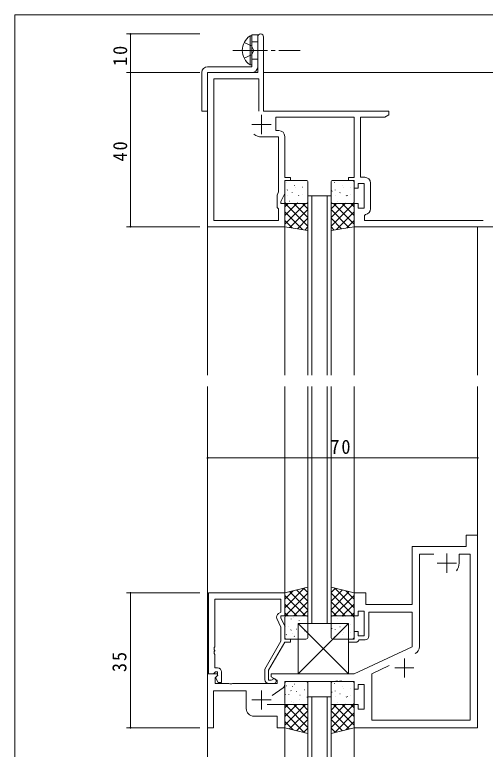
# Model space of a CAD drawing. Units: millimetres on the paper. Extents: x -420 to 373, y -297 to 267.
# Drawn here: x -417.7 to -295.7, y 73.8 to 264.4 of the extents above; entities that cross this region are included whole.
import ezdxf

# ---------------------------------------------------------------- set-up
doc = ezdxf.new("R2010")
doc.units = ezdxf.units.MM
doc.linetypes.add('CHAIN2', pattern=[12, 9, -1, 1, -1])
doc.linetypes.add('DASHED3', pattern=[4, 3, -1])
for name, color, linetype, lineweight in [('0-1_USER1', 7, 'Continuous', 9), ('0-3_YKK_11', 7, 'Continuous', 9), ('0-4_YKK_12', 2, 'Continuous', 9), ('0-6_YKK_13', 4, 'Continuous', 9), ('0-7_YKK_D', 6, 'Continuous', 9)]:
    doc.layers.add(name, color=color, linetype=linetype, lineweight=lineweight)
doc.styles.add('ＭＳ ゴシック', font='')
doc.styles.get('ＭＳ ゴシック').set_extended_font_data('MS Gothic')

msp = doc.modelspace()

# ---------------------------------------------------------------- linework, layer by layer
at = {"layer": '0-1_USER1'}
for p in [(-417.7, -260.6), (352.3, 264.4)]:
    msp.add_line(p, (-417.7, 264.4), dxfattribs=at)
at = {"layer": '0-3_YKK_11'}
for p, q in [((-354.694, 249.4), (-354.694, 258.65)), ((-353.194, 258.65), (-353.194, 239.4)), ((-367.694, 249.4), (-354.694, 249.4)), ((-367.694, 209.4), (-367.694, 249.4)), ((-366.064, 247.77), (-366.064, 211.03)), ((-354.394, 247.77), (-366.064, 247.77)), ((-354.394, 239.4), (-354.394, 247.77)), ((-354.394, 239.4), (-354.394, 247.77)), ((-353.694, 238.4), (-353.694, 233.4)), ((-353.194, 239.4), (-320.694, 239.4)), ((-320.694, 238.4), (-321.785, 237.77)), ((-320.694, 239.4), (-320.694, 238.4)), ((-349.994, 237.77), (-349.994, 234.33)), ((-329.694, 237.77), (-349.994, 237.77)), ((-329.694, 222.2), (-329.694, 237.77)), ((-328.064, 237.77), (-328.064, 222.23)), ((-321.785, 237.77), (-328.064, 237.77)), ((-356.194, 235.9), (-351.194, 235.9)), ((-349.324, 232.7), (-353.694, 232.7)), ((-349.994, 234.33), (-349.194, 234.33)), ((-349.324, 218.406), (-349.324, 232.7)), ((-347.694, 232.83), (-347.694, 222.2)), ((-347.694, 222.2), (-346.194, 222.2)), ((-347.694, 221.4), (-347.694, 218.044)), ((-346.194, 221.4), (-347.694, 221.4)), ((-346.194, 222.2), (-346.194, 221.4)), ((-331.194, 222.2), (-329.694, 222.2)), ((-331.194, 221.4), (-331.194, 222.2)), ((-329.694, 221.4), (-331.194, 221.4)), ((-329.694, 219.4), (-329.694, 221.4)), ((-328.064, 222.23), (-326.964, 222.23)), ((-328.694, 219.4), (-329.694, 219.4)), ((-328.694, 220.6), (-328.694, 219.4)), ((-327.094, 220.6), (-328.694, 220.6)), ((-327.094, 214.2), (-327.094, 220.6)), ((-325.464, 220.73), (-325.464, 214.07)), ((-349.694, 217.612), (-349.324, 218.406)), ((-349.694, 214.4), (-349.694, 217.612)), ((-347.694, 218.044), (-348.694, 215.9)), ((-348.694, 215.9), (-348.694, 215.4)), ((-348.694, 215.4), (-347.694, 215.4)), ((-347.694, 215.4), (-347.694, 209.4)), ((-329.694, 215.4), (-328.694, 215.4)), ((-329.694, 209.4), (-329.694, 215.4)), ((-328.694, 215.4), (-328.694, 214.2)), ((-349.324, 214.03), (-349.694, 214.4)), ((-349.324, 211.03), (-349.324, 214.03)), ((-328.694, 214.2), (-327.094, 214.2)), ((-326.739, 212.587), (-326.994, 212.29)), ((-326.994, 212.29), (-326.994, 211.03)), ((-366.064, 211.03), (-349.324, 211.03)), ((-326.994, 211.03), (-296.23, 211.03)), ((-347.694, 209.4), (-367.694, 209.4)), ((-267.694, 209.4), (-329.694, 209.4)), ((-300.694, 129.4), (-300.694, 126.4)), ((-297.694, 129.4), (-300.694, 129.4)), ((-297.694, 79.4), (-297.694, 129.4)), ((-314.694, 126.4), (-314.694, 111.4)), ((-300.694, 126.4), (-314.694, 126.4)), ((-312.764, 124.47), (-312.764, 100.439)), ((-309.057, 124.47), (-312.764, 124.47)), ((-305.694, 124.6), (-305.694, 119.6)), ((-302.494, 124.47), (-302.494, 122.1)), ((-299.624, 124.47), (-302.494, 124.47)), ((-299.624, 81.33), (-299.624, 124.47)), ((-308.194, 122.1), (-303.194, 122.1)), ((-347.694, 114.4), (-367.494, 114.4)), ((-367.494, 114.4), (-367.494, 93.4)), ((-347.694, 108.4), (-347.694, 114.4)), ((-329.694, 114.4), (-329.694, 108.4)), ((-326.694, 114.4), (-329.694, 114.4)), ((-326.694, 111.4), (-326.694, 114.4)), ((-365.864, 112.77), (-348.694, 112.77)), ((-365.864, 100.358), (-365.864, 112.77)), ((-348.694, 112.77), (-348.694, 109.4)), ((-314.694, 111.4), (-326.694, 111.4)), ((-348.694, 109.4), (-349.321, 109.038)), ((-328.694, 109.6), (-327.094, 109.6)), ((-328.694, 108.4), (-328.694, 109.6)), ((-327.094, 109.6), (-327.094, 103.2)), ((-325.894, 109.4), (-314.694, 109.4)), ((-325.894, 103.2), (-325.894, 109.4)), ((-314.694, 109.4), (-314.694, 100.395)), ((-349.727, 107.749), (-348.694, 105.534)), ((-348.694, 108.4), (-347.694, 108.4)), ((-348.694, 107.9), (-348.694, 108.4)), ((-347.694, 105.755), (-348.694, 107.9)), ((-329.694, 108.4), (-328.694, 108.4)), ((-348.694, 105.534), (-348.694, 101.868)), ((-347.694, 102.4), (-347.694, 105.755)), ((-329.694, 104.4), (-329.694, 102.4)), ((-328.694, 104.4), (-329.694, 104.4)), ((-328.694, 103.2), (-328.694, 104.4)), ((-327.094, 103.2), (-328.694, 103.2)), ((-348.694, 101.868), (-352.894, 94.593)), ((-351.894, 94.325), (-347.694, 101.6)), ((-346.194, 102.4), (-347.694, 102.4)), ((-347.694, 101.6), (-346.194, 101.6)), ((-346.194, 101.6), (-346.194, 102.4)), ((-331.194, 102.4), (-331.194, 101.6)), ((-329.694, 102.4), (-331.194, 102.4)), ((-331.194, 101.6), (-328.994, 101.6)), ((-328.994, 101.6), (-328.694, 101.9)), ((-328.694, 101.9), (-328.394, 102.2)), ((-328.394, 102.2), (-326.894, 102.2)), ((-365.984, 100.175), (-365.864, 100.358)), ((-365.984, 99.625), (-365.984, 100.175)), ((-365.864, 99.442), (-365.984, 99.625)), ((-365.984, 99.175), (-365.864, 99.358)), ((-365.984, 98.625), (-365.984, 99.175)), ((-365.864, 99.358), (-365.864, 99.442)), ((-314.694, 100.395), (-329.694, 93.4)), ((-365.864, 98.442), (-365.984, 98.625)), ((-365.864, 94.9), (-365.864, 98.442)), ((-316.694, 97.4), (-316.694, 92.4)), ((-320.602, 95.51), (-325.164, 93.383)), ((-320.602, 95.51), (-325.164, 93.383)), ((-367.694, 93.4), (-367.694, 79.4)), ((-365.219, 93.4), (-367.694, 93.4)), ((-367.494, 93.4), (-366.164, 93.4)), ((-366.164, 93.4), (-365.864, 93.7)), ((-365.094, 94.9), (-365.864, 94.9)), ((-365.864, 93.7), (-365.664, 93.9)), ((-365.664, 93.9), (-365.094, 93.9)), ((-365.058, 93.012), (-365.219, 93.4)), ((-365.094, 93.9), (-365.094, 92.974)), ((-364.094, 91.1), (-364.094, 93.9)), ((-352.894, 94.593), (-352.894, 91.9)), ((-351.894, 91.7), (-351.894, 94.325)), ((-351.194, 93.4), (-351.194, 92.6)), ((-329.694, 93.4), (-351.194, 93.4)), ((-319.194, 94.9), (-314.194, 94.9)), ((-365.764, 92.306), (-365.058, 93.012)), ((-365.764, 90.9), (-365.764, 92.306)), ((-365.094, 92.974), (-365.668, 92.4)), ((-365.668, 92.4), (-364.917, 91.1)), ((-351.243, 91.7), (-351.894, 91.7)), ((-350.993, 91.833), (-351.243, 91.7)), ((-351.194, 92.6), (-349.694, 91.734)), ((-349.694, 91.734), (-349.694, 90.9)), ((-334.653, 91.4), (-334.469, 91.52)), ((-334.469, 91.52), (-333.919, 91.52)), ((-333.919, 91.52), (-333.736, 91.4)), ((-333.653, 91.4), (-333.469, 91.52)), ((-333.469, 91.52), (-332.919, 91.52)), ((-332.919, 91.52), (-332.736, 91.4)), ((-325.164, 93.383), (-325.164, 81.33)), ((-362.153, 90.9), (-365.764, 90.9)), ((-364.917, 91.1), (-364.094, 91.1)), ((-361.969, 90.78), (-362.153, 90.9)), ((-361.419, 90.78), (-361.969, 90.78)), ((-361.236, 90.9), (-361.419, 90.78)), ((-349.694, 90.9), (-361.236, 90.9)), ((-351.894, 90.9), (-350.494, 90.9)), ((-350.917, 87.804), (-348.121, 89.762)), ((-347.694, 91.4), (-334.653, 91.4)), ((-347.694, 90.581), (-347.694, 91.4)), ((-333.736, 91.4), (-333.653, 91.4)), ((-332.736, 91.4), (-329.694, 91.4)), ((-329.694, 91.4), (-329.694, 89.4)), ((-328.694, 90.6), (-327.094, 90.6)), ((-328.694, 89.4), (-328.694, 90.6)), ((-327.094, 90.6), (-327.094, 84.2)), ((-366.194, 88.97), (-357.694, 88.97)), ((-366.194, 79.4), (-366.194, 88.97)), ((-357.694, 88.97), (-357.694, 84.4)), ((-353.694, 89.1), (-353.694, 84.1)), ((-329.694, 89.4), (-328.694, 89.4)), ((-356.194, 86.6), (-351.194, 86.6)), ((-347.694, 85.4), (-352.225, 85.4)), ((-347.694, 79.4), (-347.694, 85.4)), ((-329.694, 85.4), (-329.694, 79.4)), ((-328.694, 85.4), (-329.694, 85.4)), ((-328.694, 84.2), (-328.694, 85.4)), ((-327.094, 84.2), (-328.694, 84.2)), ((-355.694, 82.4), (-349.694, 82.4)), ((-349.694, 82.4), (-349.694, 79.4)), ((-325.164, 81.33), (-299.624, 81.33)), ((-367.694, 79.4), (-366.194, 79.4)), ((-349.694, 79.4), (-347.694, 79.4)), ((-329.694, 79.4), (-297.694, 79.4))]:
    msp.add_line(p, q, dxfattribs=at)
for centre, radius, start, end in [((-353.944, 258.65), 0.75, 90, 179.99998), ((-353.944, 258.65), 0.75, 0, 89.99998), ((-353.694, 235.9), 3.2, 231.63347, 269.99998), ((-349.194, 232.83), 1.5, 0, 89.99998), ((-326.964, 220.73), 1.5, 0, 89.99998), ((-326.964, 214.07), 1.5, 278.62692, 359.99998), ((-305.694, 122.1), 3.2, 321.63347, 359.99998), ((-348.821, 108.172), 1, 120.00002, 205.00002), ((-326.894, 103.2), 1, 270, 359.99998), ((-314.764, 100.439), 2, 295.00002, 0.00002), ((-365.094, 93.9), 1, 0, 89.99998), ((-351.894, 91.9), 1, 180, 269.99998), ((-350.494, 91.5), 0.6, 270.00002, 146.25102), ((-348.694, 90.581), 1, 304.99997, 359.99997), ((-355.694, 84.4), 2, 180, 269.99998)]:
    msp.add_arc(centre, radius, start, end, dxfattribs=at)
at = {"layer": '0-4_YKK_12'}
for p, q in [((-367.694, 249.4), (-367.694, 170.9)), ((-267.694, 249.398), (-353.194, 249.4)), ((-341.694, 217.4), (-335.694, 217.4)), ((-341.694, 217.4), (-341.694, 170.9)), ((-340.694, 217.4), (-340.694, 170.9)), ((-336.694, 217.4), (-336.694, 170.9)), ((-335.694, 217.4), (-335.694, 170.9)), ((-347.694, 209.4), (-347.694, 170.9)), ((-329.694, 209.4), (-329.694, 170.9)), ((-297.694, 209.4), (-297.694, 170.9)), ((-367.694, 167.9), (-367.694, -9.1)), ((-347.694, 114.2), (-347.694, 167.9)), ((-341.694, 106.4), (-341.694, 167.9)), ((-340.694, 106.4), (-340.694, 167.9)), ((-336.694, 106.4), (-336.694, 167.9)), ((-335.694, 106.4), (-335.694, 167.9)), ((-329.694, 114.2), (-329.694, 167.9)), ((-297.694, 129.4), (-297.694, 167.9)), ((-300.694, 129.4), (-300.694, 126.4)), ((-297.694, 129.4), (-300.694, 129.4)), ((-300.694, 126.4), (-314.694, 126.4)), ((-314.694, 126.4), (-314.694, 111.4)), ((-314.694, 111.4), (-314.994, 111.4)), ((-335.694, 106.4), (-341.694, 106.4)), ((-341.694, 87.4), (-335.694, 87.4)), ((-341.694, 87.4), (-341.694, -9.1)), ((-340.694, 87.4), (-340.694, -9.1)), ((-336.694, 87.4), (-336.694, -9.1)), ((-335.694, 87.4), (-335.694, -9.1)), ((-347.694, 79.4), (-347.694, -9.1)), ((-329.694, 79.4), (-329.694, -9.1))]:
    msp.add_line(p, q, dxfattribs=at)
at = {"layer": '0-6_YKK_13'}
for p, q in [((-356.703, 258.887), (-356.194, 258.887)), ((-356.703, 258.887), (-356.703, 251.387)), ((-356.194, 259.137), (-354.694, 259.137)), ((-356.194, 250.9), (-356.194, 259.137)), ((-356.194, 258.887), (-356.194, 251.387)), ((-356.194, 257.387), (-354.694, 257.387)), ((-354.694, 259.137), (-354.694, 250.637)), ((-357.194, 255.137), (-353.694, 255.137)), ((-356.194, 252.887), (-354.694, 252.887)), ((-367.694, 250.9), (-356.194, 250.9)), ((-356.703, 251.387), (-356.194, 251.387)), ((-369.194, 239.4), (-369.194, 249.4)), ((-356.194, 249.4), (-367.694, 249.4)), ((-342.194, 221.4), (-347.194, 221.4)), ((-330.194, 221.4), (-335.194, 221.4)), ((-347.694, 220.9), (-347.694, 215.9)), ((-347.25, 220.836), (-347.206, 220.86)), ((-345.225, 220.102), (-345.181, 220.126)), ((-344.911, 219.682), (-344.905, 219.69)), ((-343.149, 219.67), (-343.105, 219.694)), ((-341.694, 215.9), (-341.694, 220.9)), ((-335.694, 220.9), (-335.694, 215.9)), ((-334.85, 220.836), (-334.806, 220.86)), ((-332.825, 220.102), (-332.781, 220.126)), ((-332.511, 219.682), (-332.505, 219.69)), ((-330.749, 219.67), (-330.705, 219.694)), ((-329.694, 215.9), (-329.694, 220.9)), ((-347.058, 218.891), (-347.011, 218.98)), ((-346.886, 217.477), (-346.88, 217.485)), ((-345.817, 218.212), (-345.773, 218.236)), ((-344.169, 217.367), (-344.122, 217.455)), ((-343.792, 217.478), (-343.748, 217.502)), ((-343.126, 217.662), (-343.119, 217.67)), ((-335.493, 218.644), (-335.449, 218.668)), ((-334.658, 218.891), (-334.611, 218.98)), ((-334.486, 217.477), (-334.48, 217.485)), ((-333.417, 218.212), (-333.373, 218.236)), ((-331.769, 217.367), (-331.722, 217.455)), ((-331.392, 217.478), (-331.348, 217.502)), ((-330.726, 217.662), (-330.719, 217.67)), ((-347.694, 215.4), (-341.694, 215.4)), ((-347.694, 209.4), (-347.694, 215.4)), ((-347.694, 210.065), (-342.36, 215.4)), ((-347.694, 212.311), (-344.605, 215.4)), ((-347.694, 214.556), (-346.85, 215.4)), ((-341.694, 209.498), (-347.596, 215.4)), ((-347.194, 215.4), (-342.194, 215.4)), ((-346.46, 216.021), (-346.416, 216.045)), ((-341.694, 211.743), (-345.351, 215.4)), ((-345.067, 215.495), (-345.06, 215.502)), ((-344.383, 215.588), (-344.339, 215.612)), ((-341.694, 213.988), (-343.106, 215.4)), ((-341.715, 217.046), (-341.694, 217.057)), ((-341.694, 215.4), (-341.694, 208.4)), ((-335.694, 215.4), (-335.694, 208.4)), ((-335.694, 213.988), (-334.283, 215.4)), ((-329.694, 215.4), (-335.694, 215.4)), ((-335.694, 209.498), (-329.792, 215.4)), ((-335.694, 211.743), (-332.037, 215.4)), ((-335.194, 215.4), (-330.194, 215.4)), ((-329.694, 210.065), (-335.029, 215.4)), ((-334.06, 216.021), (-334.016, 216.045)), ((-329.694, 212.311), (-332.784, 215.4)), ((-332.667, 215.495), (-332.66, 215.502)), ((-331.983, 215.588), (-331.939, 215.612)), ((-329.694, 214.556), (-330.538, 215.4)), ((-329.694, 209.4), (-329.694, 215.4)), ((-346.34, 209.174), (-341.694, 213.82)), ((-331.048, 209.174), (-335.694, 213.82)), ((-343.071, 208.629), (-347.694, 213.253)), ((-344.416, 208.853), (-341.694, 211.575)), ((-332.972, 208.853), (-335.694, 211.575)), ((-334.318, 208.629), (-329.694, 213.253)), ((-345.765, 209.078), (-347.694, 211.008)), ((-331.624, 209.078), (-329.694, 211.008)), ((-341.694, 208.4), (-347.694, 209.4)), ((-342.492, 208.533), (-341.694, 209.33)), ((-335.694, 208.4), (-329.694, 209.4)), ((-334.897, 208.533), (-335.694, 209.33)), ((-341.694, 115.9), (-347.694, 114.4)), ((-342.557, 115.684), (-347.694, 110.547)), ((-345.55, 114.936), (-347.694, 112.792)), ((-347.694, 114.4), (-347.694, 108.4)), ((-346.431, 114.716), (-341.694, 109.979)), ((-344.635, 115.165), (-341.694, 112.225)), ((-342.839, 115.614), (-341.694, 114.47)), ((-341.694, 108.4), (-341.694, 115.9)), ((-335.694, 108.4), (-335.694, 115.9)), ((-335.694, 115.9), (-329.694, 114.4)), ((-334.55, 115.614), (-335.694, 114.47)), ((-332.754, 115.165), (-335.694, 112.225)), ((-330.958, 114.716), (-335.694, 109.979)), ((-334.832, 115.684), (-329.694, 110.547)), ((-331.838, 114.936), (-329.694, 112.792)), ((-329.694, 114.4), (-329.694, 108.4)), ((-347.694, 113.734), (-342.36, 108.4)), ((-341.694, 114.302), (-347.596, 108.4)), ((-335.694, 114.302), (-329.792, 108.4)), ((-329.694, 113.734), (-335.029, 108.4)), ((-347.694, 111.489), (-344.605, 108.4)), ((-341.694, 112.057), (-345.351, 108.4)), ((-335.694, 112.057), (-332.037, 108.4)), ((-329.694, 111.489), (-332.784, 108.4)), ((-347.694, 109.244), (-346.85, 108.4)), ((-341.694, 109.812), (-343.106, 108.4)), ((-335.694, 109.812), (-334.283, 108.4)), ((-329.694, 109.244), (-330.538, 108.4)), ((-347.694, 108.4), (-341.694, 108.4)), ((-347.694, 102.9), (-347.694, 107.9)), ((-347.194, 108.4), (-342.194, 108.4)), ((-346.061, 107.61), (-346.018, 107.634)), ((-345.534, 107.932), (-345.527, 107.94)), ((-343.985, 107.177), (-343.941, 107.201)), ((-341.694, 107.9), (-341.694, 102.9)), ((-329.694, 108.4), (-335.694, 108.4)), ((-335.694, 102.9), (-335.694, 107.9)), ((-335.194, 108.4), (-330.194, 108.4)), ((-334.06, 107.779), (-334.016, 107.755)), ((-332.667, 108.305), (-332.66, 108.298)), ((-331.983, 108.212), (-331.939, 108.188)), ((-329.694, 107.9), (-329.694, 102.9)), ((-347.509, 105.727), (-347.502, 105.735)), ((-346.653, 105.72), (-346.609, 105.744)), ((-344.628, 104.986), (-344.584, 105.01)), ((-331.194, 106.4), (-344.194, 106.4)), ((-344.194, 106.4), (-344.194, 93.4)), ((-331.194, 93.4), (-344.194, 106.4)), ((-331.194, 106.4), (-344.194, 93.4)), ((-343.748, 105.912), (-343.742, 105.92)), ((-341.96, 106.443), (-341.916, 106.467)), ((-335.493, 105.155), (-335.449, 105.131)), ((-334.658, 104.908), (-334.611, 104.82)), ((-334.486, 106.323), (-334.48, 106.315)), ((-333.417, 105.588), (-333.373, 105.564)), ((-331.769, 106.433), (-331.722, 106.345)), ((-331.392, 106.322), (-331.348, 106.298)), ((-331.194, 93.4), (-331.194, 106.4)), ((-330.726, 106.138), (-330.719, 106.13)), ((-347.296, 103.528), (-347.252, 103.552)), ((-346.096, 104.734), (-346.049, 104.822)), ((-345.69, 103.745), (-345.683, 103.752)), ((-345.219, 103.096), (-345.175, 103.12)), ((-342.551, 104.554), (-342.508, 104.578)), ((-341.695, 104.19), (-341.694, 104.192)), ((-334.85, 102.964), (-334.806, 102.94)), ((-332.825, 103.698), (-332.781, 103.674)), ((-332.511, 104.118), (-332.505, 104.11)), ((-330.749, 104.13), (-330.705, 104.106)), ((-342.194, 102.4), (-347.194, 102.4)), ((-330.194, 102.4), (-335.194, 102.4)), ((-344.194, 93.4), (-331.194, 93.4)), ((-347.694, 90.9), (-347.694, 85.9)), ((-347.296, 90.272), (-347.252, 90.248)), ((-342.194, 91.4), (-347.194, 91.4)), ((-345.69, 90.055), (-345.683, 90.048)), ((-345.219, 90.704), (-345.175, 90.68)), ((-341.695, 89.61), (-341.694, 89.608)), ((-341.694, 85.9), (-341.694, 90.9)), ((-335.694, 90.9), (-335.694, 85.9)), ((-330.194, 91.4), (-335.194, 91.4)), ((-334.85, 90.836), (-334.806, 90.86)), ((-332.825, 90.102), (-332.781, 90.126)), ((-332.511, 89.682), (-332.505, 89.69)), ((-330.749, 89.67), (-330.705, 89.694)), ((-329.694, 85.9), (-329.694, 90.9)), ((-347.509, 88.073), (-347.502, 88.065)), ((-346.653, 88.08), (-346.609, 88.056)), ((-346.096, 89.066), (-346.049, 88.978)), ((-344.628, 88.814), (-344.584, 88.79)), ((-343.748, 87.888), (-343.742, 87.88)), ((-342.551, 89.247), (-342.508, 89.223)), ((-335.493, 88.645), (-335.449, 88.669)), ((-334.658, 88.892), (-334.611, 88.98)), ((-333.417, 88.212), (-333.373, 88.236)), ((-346.061, 86.19), (-346.018, 86.166)), ((-345.534, 85.868), (-345.527, 85.86)), ((-343.985, 86.623), (-343.941, 86.599)), ((-341.96, 87.357), (-341.916, 87.333)), ((-334.486, 87.477), (-334.48, 87.485)), ((-334.06, 86.021), (-334.016, 86.045)), ((-331.769, 87.367), (-331.722, 87.456)), ((-331.392, 87.478), (-331.348, 87.502)), ((-330.726, 87.662), (-330.719, 87.67)), ((-347.694, 85.4), (-341.694, 85.4)), ((-347.694, 84.556), (-346.85, 85.4)), ((-347.694, 79.4), (-347.694, 85.4)), ((-347.694, 80.066), (-342.36, 85.4)), ((-347.694, 82.311), (-344.605, 85.4)), ((-341.694, 79.498), (-347.596, 85.4)), ((-347.194, 85.4), (-342.194, 85.4)), ((-341.694, 81.743), (-345.351, 85.4)), ((-341.694, 83.988), (-343.106, 85.4)), ((-341.694, 85.4), (-341.694, 77.9)), ((-335.694, 85.4), (-335.694, 77.9)), ((-335.694, 83.988), (-334.283, 85.4)), ((-335.694, 79.498), (-329.792, 85.4)), ((-335.694, 81.743), (-332.037, 85.4)), ((-329.694, 85.4), (-335.694, 85.4)), ((-335.194, 85.4), (-330.194, 85.4)), ((-329.694, 80.066), (-335.029, 85.4)), ((-329.694, 82.311), (-332.784, 85.4)), ((-332.667, 85.495), (-332.66, 85.502)), ((-331.983, 85.588), (-331.939, 85.612)), ((-329.694, 84.556), (-330.538, 85.4)), ((-329.694, 79.4), (-329.694, 85.4)), ((-342.557, 78.116), (-347.694, 83.253)), ((-346.431, 79.084), (-341.694, 83.821)), ((-330.958, 79.084), (-335.694, 83.821)), ((-334.832, 78.116), (-329.694, 83.253)), ((-345.55, 78.864), (-347.694, 81.008)), ((-344.635, 78.635), (-341.694, 81.576)), ((-332.754, 78.635), (-335.694, 81.576)), ((-331.838, 78.864), (-329.694, 81.008)), ((-341.694, 77.9), (-347.694, 79.4)), ((-342.839, 78.186), (-341.694, 79.33)), ((-335.694, 77.9), (-329.694, 79.4)), ((-334.55, 78.186), (-335.694, 79.33))]:
    msp.add_line(p, q, dxfattribs=at)
at = {"layer": '0-6_YKK_13', "linetype": 'CHAIN2'}
msp.add_line((-361.194, 255.137), (-343.694, 255.137), dxfattribs=at)
at = {"layer": '0-6_YKK_13', "linetype": 'DASHED3'}
for points in [[(-358.203, 257.187), (-356.348, 256.282), (-355.739, 255.137)], [(-358.203, 253.087), (-356.348, 253.992), (-355.739, 255.137)]]:
    msp.add_lwpolyline(points, dxfattribs=at)
at = {"layer": '0-6_YKK_13'}
msp.add_lwpolyline([(-367.694, 249.4), (-367.694, 239.4), (-369.194, 239.4)], dxfattribs=at)
for centre, radius, start, end in [((-354.167, 255.137), 4.527, 124.0667, 235.93329), ((-367.694, 249.4), 1.5, 90, 180), ((-356.194, 250.9), 1.5, 270, 350), ((-347.194, 220.9), 0.5, 90, 180), ((-342.194, 220.9), 0.5, 0, 90), ((-335.194, 220.9), 0.5, 90, 180), ((-330.194, 220.9), 0.5, 0, 89.99998), ((-347.194, 215.9), 0.5, 180, 269.99998), ((-342.194, 215.9), 0.5, 270, 0), ((-335.194, 215.9), 0.5, 180, 270), ((-330.194, 215.9), 0.5, 270, 0), ((-347.194, 107.9), 0.5, 90, 180), ((-342.194, 107.9), 0.5, 359.99998, 89.99998), ((-335.194, 107.9), 0.5, 90, 180), ((-330.194, 107.9), 0.5, 0, 90), ((-347.194, 102.9), 0.5, 180, 270), ((-342.194, 102.9), 0.5, 270, 0), ((-335.194, 102.9), 0.5, 180, 270), ((-330.194, 102.9), 0.5, 269.99998, 359.99998), ((-347.194, 90.9), 0.5, 90, 180), ((-342.194, 90.9), 0.5, 0, 90), ((-335.194, 90.9), 0.5, 90, 180), ((-330.194, 90.9), 0.5, 0, 90), ((-347.194, 85.9), 0.5, 180, 270), ((-342.194, 85.9), 0.5, 270, 0), ((-335.194, 85.9), 0.5, 180, 270), ((-330.194, 85.9), 0.5, 270, 0)]:
    msp.add_arc(centre, radius, start, end, dxfattribs=at)
at = {"layer": '0-7_YKK_D'}
for p, q in [((-369.694, 259.4), (-388.694, 259.4)), ((-387.694, 259.4), (-387.694, 249.4)), ((-369.694, 249.4), (-388.694, 249.4)), ((-369.694, 249.4), (-388.694, 249.4)), ((-387.694, 209.4), (-387.694, 249.4)), ((-369.694, 209.4), (-388.694, 209.4)), ((-297.694, 149.4), (-367.694, 149.4)), ((-369.694, 114.4), (-388.694, 114.4)), ((-387.694, 114.4), (-387.694, 79.4)), ((-369.694, 79.4), (-388.694, 79.4))]:
    msp.add_line(p, q, dxfattribs=at)
for centre, start, end in [((-387.694, 259.4), 90, 270), ((-387.694, 259.4), 270, 90), ((-387.694, 249.4), 90, 270), ((-387.694, 249.4), 90, 270), ((-387.694, 249.4), 270, 90), ((-387.694, 249.4), 270, 90), ((-387.694, 209.4), 90, 270), ((-387.694, 209.4), 270, 90), ((-367.694, 149.4), 0, 180), ((-367.694, 149.4), 180, 0), ((-297.694, 149.4), 0, 180), ((-297.694, 149.4), 180, 0), ((-387.694, 114.4), 90, 270), ((-387.694, 114.4), 270, 90), ((-387.694, 79.4), 90, 270), ((-387.694, 79.4), 270, 90)]:
    msp.add_arc(centre, 0.106, start, end, dxfattribs=at)

# ---------------------------------------------------------------- texts
at = {"layer": '0-7_YKK_D', "color": 3, "char_height": 3.666, "attachment_point": 7, "rotation": 90, "style": 'ＭＳ ゴシック'}
for s, insert in [('\\T1.21;\\W0.95;10', (-388.494, 251.098)), ('\\T1.21;\\W0.95;40', (-388.494, 226.305)), ('\\T1.21;\\W0.95;35', (-388.694, 93.83))]:
    msp.add_mtext(s, dxfattribs=dict(at, insert=insert))
at = {"layer": '0-7_YKK_D', "color": 3, "insert": (-335.886, 150.4), "char_height": 3.666, "attachment_point": 7, "style": 'ＭＳ ゴシック'}
msp.add_mtext('\\T1.21;\\W0.95;70', dxfattribs=at)

doc.saveas('drawing.dxf')
